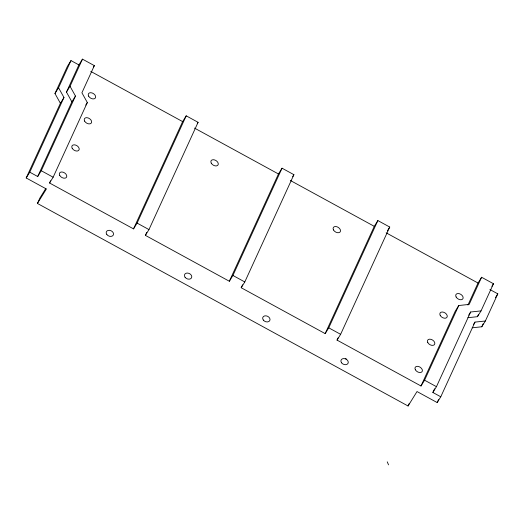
<?xml version="1.0" encoding="UTF-8"?>
<svg xmlns="http://www.w3.org/2000/svg" width="524" height="524" viewBox="0 0 524 524"><rect width="100%" height="100%" fill="white"/><g stroke="black" fill="none" stroke-linecap="round" stroke-linejoin="round"><path stroke-width="0.79" d="M489.888 289.517L497.8 293.84L485.368 321.002L474.967 322.109L440.776 396.792L437.193 402.57L417.019 391.546L408.065 405.995L37.42 203.443L46.374 188.994L26.2 177.97L60.391 103.287L54.968 93.534L67.4 66.371L70.982 60.594L78.895 64.917L66.463 92.073L71.886 101.833L37.695 176.516L29.783 172.193L63.974 97.503L58.55 87.75L70.982 60.594M66.463 92.073L70.039 86.296L82.478 59.14L94.34 65.624L81.908 92.781L87.331 102.534L53.14 177.217L49.557 183L133.522 228.883L137.098 223.1L186.21 115.83L198.079 122.315L148.967 229.584L145.384 235.368L229.342 281.25L232.925 275.467L282.036 168.197L293.905 174.682L244.793 281.951L241.21 287.735L325.168 333.618L328.751 327.834L377.863 220.565L389.732 227.049L340.62 334.319L337.037 340.102L420.995 385.985L424.578 380.201L458.769 305.518L469.17 304.411L481.602 277.255L493.47 283.739L481.039 310.896L477.456 316.679L467.86 317.701M37.695 176.516L41.272 170.732L75.469 96.049L70.039 86.296M37.42 203.443L39.909 198.013L45.876 188.378M49.557 183L50.573 180.78M133.522 228.883L182.634 121.607L186.21 115.83M145.384 235.368L146.74 232.407M229.342 281.25L278.46 173.975L282.036 168.197M241.21 287.735L242.566 284.774M325.168 333.618L374.287 226.342L377.863 220.565M337.037 340.102L338.052 337.882M408.065 405.995L409.31 403.277M420.995 385.985L455.192 311.302L458.769 305.518M467.939 305.053L478.019 283.032L481.602 277.255M440.776 396.792L432.863 392.469L434.56 388.769M432.863 392.469L436.446 386.686L470.637 312.003L481.039 310.896M437.193 402.57L438.549 399.616M477.456 316.679L478.464 314.472M472.19 327.801L481.785 326.779L483.128 323.845M54.968 93.534L58.55 87.75M78.895 64.917L82.478 59.14M60.391 103.287L63.974 97.503M71.886 101.833L75.469 96.049M93.547 66.908L94.34 65.624M26.2 177.97L29.783 172.193M85.74 105.101L87.331 102.534M197.286 123.599L198.079 122.315M292.713 176.608L293.905 174.682M387.347 230.901L389.732 227.049M468.646 315.219L470.637 312.003M491.879 286.307L493.47 283.739M473.375 324.677L474.967 322.109M495.416 297.697L497.8 293.84M481.785 326.779L485.368 321.002M90.763 71.402L182.634 121.607M194.496 128.092L278.46 173.975M290.322 180.459L374.287 226.342M386.149 232.826L478.019 283.032M41.272 170.732L53.14 177.217M137.098 223.1L148.967 229.584M232.925 275.467L244.793 281.951M328.751 327.834L340.62 334.319M424.578 380.201L436.446 386.686M387.243 461.827L388.546 464.86M346.475 359.051A3.838 2.882 24.6 0 1 345.552 358.658M211.264 163.18A4.068 2.679 31.8 0 0 217.722 165.342A4.068 2.679 31.8 0 0 214.735 159.964A4.068 2.679 31.8 0 0 211.264 163.18M88.641 96.167A4.068 2.679 31.8 0 0 95.093 98.329A4.068 2.679 31.8 0 0 92.106 92.951A4.068 2.679 31.8 0 0 88.641 96.167M333.493 229.977A4.068 2.679 31.8 0 0 339.952 232.139A4.068 2.679 31.8 0 0 336.965 226.761A4.068 2.679 31.8 0 0 333.493 229.977M456.122 296.99A4.068 2.679 31.8 0 0 462.581 299.152A4.068 2.679 31.8 0 0 459.587 293.774A4.068 2.679 31.8 0 0 456.122 296.99M440.239 315.474A4.068 2.679 31.8 0 0 446.697 317.636A4.068 2.679 31.8 0 0 443.71 312.258A4.068 2.679 31.8 0 0 440.239 315.474M427.807 342.631A4.068 2.679 31.8 0 0 434.265 344.792A4.068 2.679 31.8 0 0 431.272 339.414A4.068 2.679 31.8 0 0 427.807 342.631M415.375 369.793A4.068 2.679 31.8 0 0 421.833 371.948A4.068 2.679 31.8 0 0 418.84 366.571A4.068 2.679 31.8 0 0 415.375 369.793M84.626 121.136A4.068 2.679 31.8 0 0 91.084 123.297A4.068 2.679 31.8 0 0 88.091 117.92A4.068 2.679 31.8 0 0 84.626 121.136M72.194 148.299A4.068 2.679 31.8 0 0 78.646 150.453A4.068 2.679 31.8 0 0 75.659 145.076A4.068 2.679 31.8 0 0 72.194 148.299M59.756 175.455A4.068 2.679 31.8 0 0 66.214 177.61A4.068 2.679 31.8 0 0 63.227 172.239A4.068 2.679 31.8 0 0 59.756 175.455M263.343 320.085A3.838 2.882 24.6 0 0 269.703 320.714A3.838 2.882 24.6 0 0 265.982 315.828A3.838 2.882 24.6 0 0 263.343 320.085M185.103 277.327A3.838 2.882 24.6 0 0 191.463 277.956A3.838 2.882 24.6 0 0 187.736 273.07A3.838 2.882 24.6 0 0 185.103 277.327M106.857 234.562A3.838 2.882 24.6 0 0 113.217 235.197A3.838 2.882 24.6 0 0 109.49 230.311A3.838 2.882 24.6 0 0 106.857 234.562M341.589 362.844A3.838 2.882 24.6 0 0 347.949 363.473A3.838 2.882 24.6 0 0 344.222 358.586A3.838 2.882 24.6 0 0 341.589 362.844"/></g></svg>
